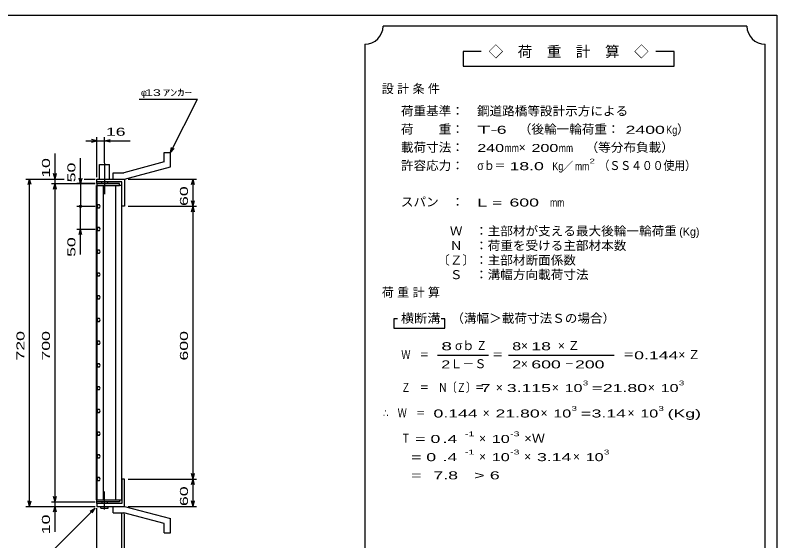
# Model space of a CAD drawing. Units: millimetres, scale not verified. Extents: x -1456 to 1385, y -1026 to 843.
# Drawn here: x -289 to 1385, y -313 to 843 of the extents above; entities that cross this region are included whole.
import ezdxf
from ezdxf.enums import TextEntityAlignment as Align

# ---------------------------------------------------------------- set-up
doc = ezdxf.new("R2010")
doc.units = ezdxf.units.MM
doc.header["$LTSCALE"] = 8
doc.linetypes.add('LONG_DASHED_DOTTED', pattern=[15.25, 12, -1.5, 0.25, -1.5])
for name, color, linetype, lineweight in [('0_2', 150, 'Continuous', 25), ('16', 3, 'Continuous', 25), ('19', 6, 'Continuous', 25), ('22', 4, 'Continuous', 25), ('24', 2, 'Continuous', 25)]:
    doc.layers.add(name, color=color, linetype=linetype, lineweight=lineweight)
doc.styles.add('ベクトル', font='')
doc.styles.get('ベクトル').set_extended_font_data('ベクトル')

msp = doc.modelspace()

# ---------------------------------------------------------------- linework, layer by layer
at = {"layer": '0_2'}
for p, q in [((-1383.2, 842.8), (1384.8, 842.8)), ((1384.8, 842.8), (1384.8, -917.2))]:
    msp.add_line(p, q, dxfattribs=at)
at = {"layer": '16'}
for p, q in [((-60, 472.5), (-110, 472.5)), ((-110, 472.5), (-110, 468)), ((-60, 468), (-60, 472.5)), ((-110.7, -223), (-110.7, 468)), ((-110.7, 468), (-110, 468)), ((-110, 468), (-60, 468)), ((-110, 468), (-110, -223)), ((-55, 468), (-110, 468)), ((-96.5, 468), (-96.5, -223)), ((-68.5, -223), (-68.5, 468)), ((-55, -223), (-55, 468)), ((-108.146, 425.735), (-110, 422.475)), ((-110, 422.475), (-108.104, 419.24)), ((-104.396, 425.76), (-108.146, 425.735)), ((-108.104, 419.24), (-104.354, 419.265)), ((-102.5, 422.5), (-104.396, 425.76)), ((-104.354, 419.265), (-102.5, 422.525)), ((-108.146, 375.735), (-110, 372.475)), ((-110, 372.475), (-108.104, 369.24)), ((-104.396, 375.76), (-108.146, 375.735)), ((-108.104, 369.24), (-104.354, 369.265)), ((-102.5, 372.5), (-104.396, 375.76)), ((-104.354, 369.265), (-102.5, 372.525)), ((-108.146, 325.735), (-110, 322.475)), ((-110, 322.475), (-108.104, 319.24)), ((-104.396, 325.76), (-108.146, 325.735)), ((-108.104, 319.24), (-104.354, 319.265)), ((-102.5, 322.5), (-104.396, 325.76)), ((-104.354, 319.265), (-102.5, 322.525)), ((-108.146, 275.735), (-110, 272.475)), ((-110, 272.475), (-108.104, 269.24)), ((-104.396, 275.76), (-108.146, 275.735)), ((-108.104, 269.24), (-104.354, 269.265)), ((-102.5, 272.5), (-104.396, 275.76)), ((-104.354, 269.265), (-102.5, 272.525)), ((-108.146, 225.735), (-110, 222.475)), ((-110, 222.475), (-108.104, 219.24)), ((-104.396, 225.76), (-108.146, 225.735)), ((-108.104, 219.24), (-104.354, 219.265)), ((-102.5, 222.5), (-104.396, 225.76)), ((-104.354, 219.265), (-102.5, 222.525)), ((-108.146, 175.735), (-110, 172.475)), ((-110, 172.475), (-108.104, 169.24)), ((-104.396, 175.76), (-108.146, 175.735)), ((-108.104, 169.24), (-104.354, 169.265)), ((-102.5, 172.5), (-104.396, 175.76)), ((-104.354, 169.265), (-102.5, 172.525)), ((-108.146, 125.735), (-110, 122.475)), ((-110, 122.475), (-108.104, 119.24)), ((-104.396, 125.76), (-108.146, 125.735)), ((-108.104, 119.24), (-104.354, 119.265)), ((-102.5, 122.5), (-104.396, 125.76)), ((-104.354, 119.265), (-102.5, 122.525)), ((-108.146, 75.735), (-110, 72.475)), ((-110, 72.475), (-108.104, 69.24)), ((-104.396, 75.76), (-108.146, 75.735)), ((-108.104, 69.24), (-104.354, 69.265)), ((-102.5, 72.5), (-104.396, 75.76)), ((-104.354, 69.265), (-102.5, 72.525)), ((-108.146, 25.735), (-110, 22.475)), ((-110, 22.475), (-108.104, 19.24)), ((-104.396, 25.76), (-108.146, 25.735)), ((-108.104, 19.24), (-104.354, 19.265)), ((-102.5, 22.5), (-104.396, 25.76)), ((-104.354, 19.265), (-102.5, 22.525)), ((-108.146, -24.265), (-110, -27.525)), ((-110, -27.525), (-108.104, -30.76)), ((-104.396, -24.24), (-108.146, -24.265)), ((-108.104, -30.76), (-104.354, -30.735)), ((-102.5, -27.5), (-104.396, -24.24)), ((-104.354, -30.735), (-102.5, -27.475)), ((-108.146, -74.265), (-110, -77.525)), ((-110, -77.525), (-108.104, -80.76)), ((-104.396, -74.24), (-108.146, -74.265)), ((-108.104, -80.76), (-104.354, -80.735)), ((-102.5, -77.5), (-104.396, -74.24)), ((-104.354, -80.735), (-102.5, -77.475)), ((-108.146, -124.265), (-110, -127.525)), ((-110, -127.525), (-108.104, -130.76)), ((-104.396, -124.24), (-108.146, -124.265)), ((-108.104, -130.76), (-104.354, -130.735)), ((-102.5, -127.5), (-104.396, -124.24)), ((-104.354, -130.735), (-102.5, -127.475)), ((-108.146, -174.265), (-110, -177.525)), ((-110, -177.525), (-108.104, -180.76)), ((-104.396, -174.24), (-108.146, -174.265)), ((-108.104, -180.76), (-104.354, -180.735)), ((-102.5, -177.5), (-104.396, -174.24)), ((-104.354, -180.735), (-102.5, -177.475)), ((-110, -223), (-110.7, -223)), ((-110, -223), (-60, -223)), ((-110, -227.5), (-110, -223)), ((-110, -223), (-55, -223)), ((-60, -227.5), (-110, -227.5)), ((-60, -223), (-60, -227.5))]:
    msp.add_line(p, q, dxfattribs=at)
at = {"layer": '19'}
for p, q in [((38, 540.5), (52, 540.5)), ((38, 520.5), (38, 540.5)), ((52, 509.5), (52, 540.5)), ((38, 520.5), (-51, 496.5)), ((-104, 482.5), (-104, 514.5)), ((-104, 514.5), (-82, 514.5)), ((-82, 482.5), (-82, 514.5)), ((-49, 482.5), (52, 509.5)), ((-74, 496.5), (-51, 496.5)), ((-74, 482.5), (-74, 496.5)), ((-110, 472.5), (-110, 482.5)), ((-110, 476.5), (-110, 482.5)), ((-110, 482.5), (-50, 482.5)), ((-55, 476.5), (-110, 476.5)), ((-99, 472.5), (-99, 476.5)), ((-87, 476.5), (-87, 472.5)), ((-74, 482.5), (-49, 482.5)), ((-55, 422.5), (-55, 476.5)), ((-50, 482.5), (-49, 481.5)), ((-49, 481.5), (-49, 422.5)), ((-49, 422.5), (-55, 422.5)), ((-49, -177.5), (-55, -177.5)), ((-55, -177.5), (-55, -231.5)), ((-49, -236.5), (-49, -177.5)), ((-110, -231.5), (-110, -221.5)), ((-110, -231.5), (-110, -237.5)), ((-55, -231.5), (-110, -231.5)), ((-99, -227.5), (-99, -231.5)), ((-87, -231.5), (-87, -227.5)), ((-110, -237.5), (-50, -237.5)), ((-101, -241.5), (-101, -237.5)), ((-101, -241.5), (-85, -241.5)), ((-85, -241.5), (-85, -237.5)), ((-74, -237.5), (-49, -237.5)), ((-74, -251.5), (-74, -237.5)), ((-50, -237.5), (-49, -236.5)), ((-49, -237.5), (52, -264.5)), ((-74, -251.5), (-51, -251.5)), ((38, -275.5), (-51, -251.5)), ((52, -295.5), (52, -264.5)), ((38, -295.5), (38, -275.5)), ((38, -295.5), (52, -295.5))]:
    msp.add_line(p, q, dxfattribs=at)
at = {"layer": '19', "linetype": 'LONG_DASHED_DOTTED'}
for p, q in [((-93, 517.5), (-93, 449.5)), ((-93, -244.5), (-93, -204.5))]:
    msp.add_line(p, q, dxfattribs=at)
at = {"layer": '22'}
for p, q in [((-17, 658.5), (111, 658.5)), ((52, 540.5), (111, 658.5)), ((-110, 566.5), (-122, 569.7)), ((-110, 486.5), (-110, 574.5)), ((-93, 518.496), (-93, 574.5)), ((-93, 566.5), (-81, 569.7)), ((-134, 566.5), (-110, 566.5)), ((-122, 563.3), (-110, 566.5)), ((-110, 566.5), (-93, 566.5)), ((-81, 563.3), (-93, 566.5)), ((-93, 566.5), (-37, 566.5)), ((-202, 482.5), (-202, 538.5)), ((52, 540.5), (54.4, 552.18)), ((52, 540.5), (60, 549.3)), ((-146, 472.5), (-146, 528.5)), ((-202, 482.5), (-205.2, 494.5)), ((-202, 482.5), (-198.8, 494.5)), ((-266, 482.5), (-182, 482.5)), ((-261.2, 470.5), (-258, 482.5)), ((-254.8, 470.5), (-258, 482.5)), ((-258, -237.5), (-258, 482.5)), ((-210, 482.5), (-182, 482.5)), ((-210, 472.5), (-114, 472.5)), ((-205.2, 460.5), (-202, 472.5)), ((-202, 472.5), (-202, 482.5)), ((-198.8, 460.5), (-202, 472.5)), ((-202, -227.5), (-202, 472.5)), ((-114, 472.5), (-154, 472.5)), ((-146, 472.5), (-149.2, 484.5)), ((-142.8, 484.5), (-146, 472.5)), ((-146, 472.5), (-146, 422.5)), ((-138, 482.5), (-114, 482.5)), ((-138, 482.5), (-114, 482.5)), ((-41, 482.5), (109.4, 482.5)), ((98.2, 470.5), (101.4, 482.5)), ((104.6, 470.5), (101.4, 482.5)), ((101.4, 422.5), (101.4, 482.5)), ((-154, 422.5), (-114, 422.5)), ((-146, 372.5), (-146, 422.5)), ((-41, 422.5), (109.4, 422.5)), ((101.4, 422.5), (98.2, 434.5)), ((98.2, 410.5), (101.4, 422.5)), ((101.4, 422.5), (104.6, 434.5)), ((104.6, 410.5), (101.4, 422.5)), ((101.4, -177.5), (101.4, 422.5)), ((-154, 372.5), (-114, 372.5)), ((-149.2, 360.5), (-146, 372.5)), ((-142.8, 360.5), (-146, 372.5)), ((-146, 316.5), (-146, 372.5)), ((101.4, -177.5), (98.2, -165.5)), ((101.4, -177.5), (104.6, -165.5)), ((-41, -177.5), (109.4, -177.5)), ((98.2, -189.5), (101.4, -177.5)), ((104.6, -189.5), (101.4, -177.5)), ((101.4, -237.5), (101.4, -177.5)), ((-202, -227.5), (-205.2, -215.5)), ((-202, -227.5), (-198.8, -215.5)), ((-258, -237.5), (-261.2, -225.5)), ((-258, -237.5), (-254.8, -225.5)), ((-210, -227.5), (-114, -227.5)), ((-202, -237.5), (-202, -227.5)), ((101.4, -237.5), (98.2, -225.5)), ((101.4, -237.5), (104.6, -225.5)), ((-266, -237.5), (-114, -237.5)), ((-234, -361.5), (-114, -241.5)), ((-210, -237.5), (-114, -237.5)), ((-205.2, -249.5), (-202, -237.5)), ((-198.8, -249.5), (-202, -237.5)), ((-202, -293.5), (-202, -237.5)), ((-124.4, -247.9), (-114, -241.5)), ((-120.4, -251.9), (-114, -241.5)), ((-110, -369.5), (-110, -241.5)), ((-110, -425.5), (-110, -241.5)), ((-41, -237.5), (109.4, -237.5)), ((-55, -369.5), (-55, -253.7)), ((-49, -353.5), (-49, -253.7))]:
    msp.add_line(p, q, dxfattribs=at)
msp.add_circle((-146, 422.5), 2.4, dxfattribs=at)
at = {"layer": '24', "color": 4}
for p, q in [((1319.2, 818.8), (519.2, 818.8)), ((479.2, 778.8), (479.2, -461.2)), ((1359.2, -461.2), (1359.2, 778.8)), ((735.2, 762.8), (695.2, 762.8)), ((695.2, 762.8), (695.2, 730.8)), ((1159.2, 762.8), (1119.2, 762.8)), ((1159.2, 730.8), (1159.2, 762.8)), ((695.2, 730.8), (1159.2, 730.8)), ((551.2, 174.8), (543.2, 174.8)), ((543.2, 174.8), (543.2, 154.8)), ((655.2, 174.8), (647.2, 174.8)), ((655.2, 154.8), (655.2, 174.8)), ((543.2, 154.8), (655.2, 154.8)), ((639.2, 94.8), (751.2, 94.8)), ((795.2, 94.8), (1027.2, 94.8))]:
    msp.add_line(p, q, dxfattribs=at)
for centre, start, end in [((479.2, 818.8), 270, 0), ((1359.2, 818.8), 180, 270)]:
    msp.add_arc(centre, 40, start, end, dxfattribs=at)

# ---------------------------------------------------------------- texts
at = {"layer": '22', "color": 2, "style": 'ベクトル'}
msp.add_text('φ', height=14.66, dxfattribs=at).set_placement((-13, 672.5), align=Align.MIDDLE_LEFT)
for s, height, width, p in [(' 13 ', 14.66, 1.6, (-13, 672.5)), ('ｱﾝｶｰ', 14.66, 1.6, (35, 672.5)), (' 16 ', 17.6, 1.65, (-101, 586.5))]:
    msp.add_text(s, height=height, dxfattribs=dict(at, width=width)).set_placement(p, align=Align.MIDDLE_LEFT)
at = {"layer": '22', "color": 2, "style": 'ベクトル', "width": 1.65}
for s, p in [(' 10 ', (-222, 474.5)), (' 50 ', (-166, 464.5)), (' 60 ', (81.4, 412.5)), (' 50 ', (-166, 300.5)), (' 720 ', (-278, 72.5)), (' 700 ', (-222, 72.5)), (' 600 ', (81.4, 72.5)), (' 60 ', (81.4, -247.5)), (' 10 ', (-222, -309.5))]:
    msp.add_text(s, height=17.6, rotation=90, dxfattribs=at).set_placement(p, align=Align.MIDDLE_LEFT)
at = {"layer": '24', "style": 'ベクトル'}
for s, height, p in [('◇\u3000荷\u3000重\u3000計\u3000算\u3000◇', 23.46, (751.2, 762.8)), ('）', 19.35, (1165.6, 592)), ('×', 19.35, (817.6, 552)), ('／', 17.6, (913.2, 510.8)), ('(Kg)', 17.6, (1170.4, 366.8)), ('σｂ', 19.35, (677.6, 116)), ('×', 19.35, (822.4, 116)), ('Ｌ－Ｓ', 19.35, (667.2, 76)), ('×', 19.35, (822.4, 76)), ('×', 19.35, (767.2, 24)), ('×', 19.35, (890.4, 24)), ('×', 19.35, (1101.6, 24)), ('×', 19.35, (738.4, -32)), ('×', 19.35, (865.6, -32)), ('×', 19.35, (1056.8, -32)), ('×', 19.35, (730.4, -88)), ('×', 19.35, (730.4, -128)), ('×', 19.35, (829.6, -128)), ('×', 19.35, (936.8, -128))]:
    msp.add_text(s, height=height, dxfattribs=at).set_placement(p, align=Align.MIDDLE_LEFT)
for s, height, width, p in [('荷重基準：\u3000', 19.35, 1.05, (558.4, 632)), ('鋼道路橋等設計示方による', 19.35, 1.05, (725.6, 632)), ('荷\u3000\u3000重：\u3000', 19.35, 1.05, (558.4, 592)), ('（後輪一輪荷重：', 19.35, 1.05, (817.6, 592)), ('T-', 17.6, 2, (726.4, 590.8)), (' 6 ', 17.6, 1.65, (758.4, 590.8)), (' 2400', 17.6, 1.65, (1041.6, 590.8)), ('Kg', 17.6, 0.85, (1141.6, 590.8)), ('載荷寸法：\u3000', 19.35, 1.05, (558.4, 552)), ('240', 17.6, 1.5, (726.4, 550.8)), ('mm', 17.6, 0.8, (786.4, 550.8)), ('200', 17.6, 1.5, (845.6, 550.8)), ('mm', 17.6, 0.8, (905.6, 550.8)), ('\u3000（等分布負載）', 19.35, 1.05, (936.8, 552)), ('許容応力：\u3000', 19.35, 1.05, (558.4, 512)), ('σｂ＝', 19.35, 0.9, (726.4, 512)), (' 18.0', 17.6, 1.65, (786.4, 510.8)), ('Kg', 17.6, 0.85, (891.2, 510.8)), ('2', 10.56, 1.5, (973.2, 522)), ('（ＳＳ４００使用）', 19.35, 0.9, (993.2, 512)), ('mm', 17.6, 0.8, (941.2, 510.8)), ('スパン\u3000：\u3000', 19.35, 1.05, (558.4, 432)), ('L =', 17.6, 1.65, (726.4, 430.8)), (' 600 ', 17.6, 1.65, (786.4, 430.8)), ('mm', 17.6, 0.8, (886.4, 430.8)), ('\u3000Ｗ\u3000：主部材が支える最大後輪一輪荷重', 19.35, 1.05, (638.4, 368)), ('\u3000Ｎ\u3000：荷重を受ける主部材本数', 19.35, 1.05, (638.4, 336)), ('〔Ｚ〕：主部材断面係数', 19.35, 1.05, (638.4, 304)), ('\u3000Ｓ\u3000：溝幅方向載荷寸法', 19.35, 1.05, (638.4, 272)), ('横断溝', 19.35, 1.1, (558.4, 176)), ('\u3000（溝幅＞載荷寸法Ｓの場合）', 19.35, 1.05, (641.6, 176)), ('8', 17.6, 1.8, (647.2, 114.8)), ('Ｚ', 19.35, 0.9, (724, 116)), ('8', 17.6, 1.5, (803.2, 114.8)), (' 18 ', 17.6, 1.65, (834.4, 114.8)), ('Ｗ\u3000＝', 19.35, 0.75, (559.2, 96)), ('0.144', 17.6, 1.65, (1071.2, 94.8)), ('2', 17.6, 1.5, (647.2, 74.8)), ('＝', 19.35, 0.9, (759.2, 96)), ('2', 17.6, 1.5, (803.2, 74.8)), (' 600 ', 17.6, 1.65, (834.4, 74.8)), (' 200 ', 17.6, 1.65, (930.4, 74.8)), ('＝', 19.35, 0.9, (1047.2, 96)), ('－', 19.35, 0.75, (918.4, 76)), ('Ｚ\u3000＝\u3000Ｎ〔Ｚ〕＝', 19.35, 0.75, (559.2, 24)), ('3', 10.56, 1.5, (958.4, 34)), ('3', 10.56, 1.5, (1169.6, 34)), (' 7 ', 17.6, 1.65, (723.2, 22.8)), ('3.115', 17.6, 1.65, (791.2, 22.8)), ('10', 17.6, 1.5, (918.4, 22.8)), ('=', 17.6, 1.7, (978.4, 22.8)), ('21.80', 17.6, 1.65, (1002.4, 22.8)), ('10', 17.6, 1.5, (1129.6, 22.8)), ('3', 10.56, 1.5, (933.6, -22)), ('3', 10.56, 1.5, (1124.8, -22)), ('∴\u3000Ｗ\u3000＝', 19.35, 0.75, (519.2, -32)), (' 0.144', 17.6, 1.65, (619.2, -33.2)), ('21.80', 17.6, 1.65, (766.4, -33.2)), ('10', 17.6, 1.5, (893.6, -33.2)), ('=', 17.6, 1.7, (953.6, -33.2)), ('3.14', 17.6, 1.65, (977.6, -33.2)), ('10', 17.6, 1.5, (1084.8, -33.2)), ('(Kg)', 17.6, 1.65, (1144.8, -33.2)), ('Ｔ', 19.35, 0.75, (559.2, -88)), (' = 0', 17.6, 1.65, (579.2, -89.2)), (' .4 ', 17.6, 1.65, (639.2, -89.2)), ('-1', 10.56, 1.65, (699.2, -78)), ('10', 17.6, 1.5, (758.4, -89.2)), ('-3', 10.56, 1.65, (798.4, -78)), ('×Ｗ', 19.35, 1.1, (829.6, -88)), ('-1', 10.56, 1.65, (699.2, -118)), ('-3', 10.56, 1.65, (798.4, -118)), ('3', 10.56, 1.5, (1004.8, -118)), ('  = 0', 17.6, 1.65, (559.2, -129.2)), (' .4 ', 17.6, 1.65, (639.2, -129.2)), ('10', 17.6, 1.5, (758.4, -129.2)), ('3.14', 17.6, 1.65, (857.6, -129.2)), ('10', 17.6, 1.5, (964.8, -129.2)), ('  =', 17.6, 1.65, (559.2, -169.2)), (' 7.8', 17.6, 1.65, (619.2, -169.2)), ('>', 17.6, 1.7, (719.2, -169.2)), (' 6 ', 17.6, 1.65, (743.2, -169.2))]:
    msp.add_text(s, height=height, dxfattribs=dict(at, width=width)).set_placement(p, align=Align.MIDDLE_LEFT)
at = {"layer": '24', "char_height": 19.35, "attachment_point": 4, "style": 'ベクトル'}
for s, insert in [('\\T1.28;設計条件', (516.4, 680)), ('\\T1.28;荷重計算', (516.4, 232)), ('\\T1.42;×Ｚ', (903.6, 116)), ('\\T1.42;×Ｚ', (1168.4, 96))]:
    msp.add_mtext(s, dxfattribs=dict(at, insert=insert))

doc.saveas('drawing.dxf')
